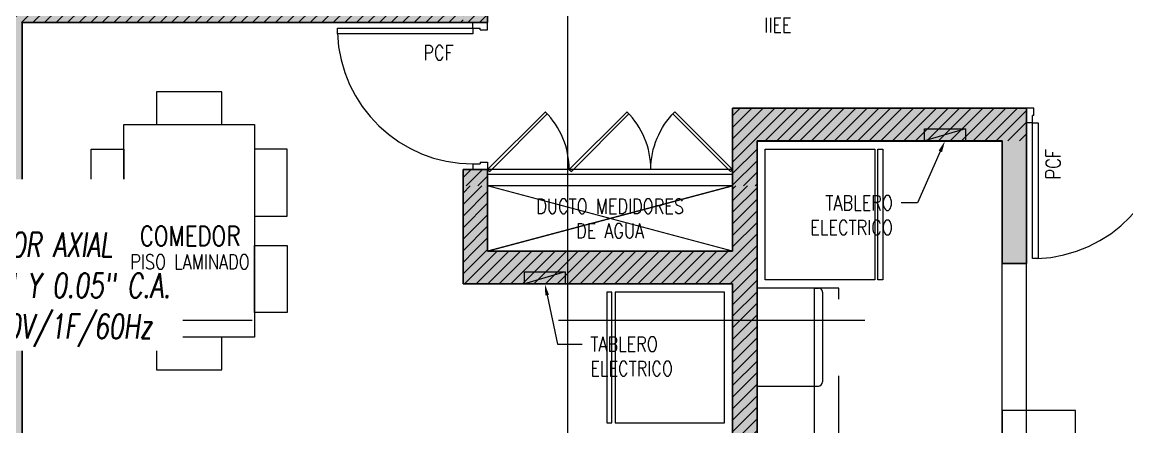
# Model space of a CAD drawing. Header units: millimetres. Extents: x 98 to 155, y -181 to 127.
# Drawn here: x 107.64 to 114.41, y 113.64 to 116.11 of the extents above; entities that cross this region are included whole.
import ezdxf
from ezdxf import colors
from ezdxf.entities.mleader import LeaderData, LeaderLine
from ezdxf.enums import TextEntityAlignment as Align
from ezdxf.math import Vec2, Vec3

# ---------------------------------------------------------------- set-up
doc = ezdxf.new("R2010")
doc.units = ezdxf.units.MM
doc.header["$LTSCALE"] = 15
doc.set_wipeout_variables(frame=1)
for name, pattern in [('CENTER', [2, 1.25, -0.25, 0.25, -0.25]), ('HIDDEN', [0.375, 0.25, -0.125]), ('HIDDEN2', [0.1875, 0.125, -0.0625]), ('X-REF_DP_Arquitectura$0$HIDDEN', [0.375, 0.25, -0.125])]:
    doc.linetypes.add(name, pattern=pattern)
doc.layers.get('0').update_dxf_attribs({"color": 250})
for name, color, linetype in [('A-CORTE', 250, 'CENTER'), ('A-LINEAS', 250, 'Continuous'), ('A-MOBILIARIO', 250, 'Continuous'), ('A-MURO BAJO', 250, 'Continuous'), ('A-PROYECCIONES INT.', 250, 'HIDDEN2'), ('A-TEXTO-ACABADO PISO', 250, 'Continuous'), ('A_30_Equipamiento', 250, 'Continuous'), ('A_50_TextoAmbiente', 252, 'Continuous'), ('A_50_TextoIndicaciones', 250, 'Continuous'), ('A_50_Vigas', 250, 'X-REF_DP_Arquitectura$0$HIDDEN'), ('A_60_HatchEstructuras', 250, 'Continuous'), ('L6 Linea fina', 141, 'Continuous'), ('MURO CF 120', 250, 'Continuous'), ('MURO CF 60', 250, 'Continuous')]:
    doc.layers.add(name, color=color, linetype=linetype)
doc.layers.add('A-MUROS', color=252, linetype='Continuous', lineweight=30)
doc.layers.add('A_20_Estructuras', color=250, linetype='Continuous', lineweight=18)
doc.styles.add('JNV ING', font='romans.shx', dxfattribs={"width": 0.7, "oblique": 8, "height": 0.15})
doc.styles.add('ROMANS', font='romans.shx', dxfattribs={"width": 0.8})
doc.styles.add('TXT_COTAS', font='romans.shx', dxfattribs={"width": 0.8})
pattern_1 = [(45, (281.643205, 61.46157), (-0.035355339, 0.035355339), [])]
pattern_2 = [(45, (128.673205, 65.58629), (-0.03535534, 0.03535534), [])]

# ---------------------------------------------------------------- blocks, each defined once
blk = doc.blocks.new('ESTRUC_P1')
at = {"layer": 'A_60_HatchEstructuras'}
h = blk.add_hatch(color=256, dxfattribs=at)
h.dxf.hatch_style = 1
h.paths.add_polyline_path([(7.5001, -6.85), (4.65, -6.85), (4.65, -4.3), (4.5, -4.3), (4.5, -6.85), (1.75, -6.85), (1.75, -6.25), (1.6, -6.25), (1.6, -6.85), (-1.15, -6.85), (-1.15, -2.8), (-1.35, -2.8), (-1.35, -11.05), (-1.15, -11.05), (-1.15, -7), (1.6, -7), (1.6, -7.6), (1.75, -7.6), (1.75, -7), (4.5, -7), (4.5, -9.55), (4.65, -9.55), (4.65, -7), (7.5001, -7)])
h.paths.add_polyline_path([(3.3, -4.45), (3.75, -4.45), (3.75, -4.3), (1.6, -4.3), (1.6, -5.5), (1.7468, -5.5), (1.75, -5.5), (1.75, -4.45), (3.1, -4.45), (3.1, -6.05), (3.3, -6.05)], flags=17)
h.paths.add_polyline_path([(3.3, -7.8), (3.1, -7.8), (3.1, -9.4), (1.75, -9.4), (1.75, -8.35), (1.6, -8.35), (1.6, -9.55), (3.75, -9.55), (3.75, -9.4), (3.3, -9.4)], flags=17)
h = blk.add_hatch(color=256, dxfattribs=at)
h.dxf.hatch_style = 1
h.paths.add_polyline_path([(9.15, -7.725), (10.65, -7.725), (10.65, -8.475), (10.8, -8.475), (10.8, -7.525), (9, -7.525), (9, -8.4), (7.5, -8.4), (7.5, -7.9), (7.35, -7.9), (7.35, -8.6), (9, -8.6), (9, -13.79), (9.15, -13.79)])
h.paths.add_polyline_path([(10.8, -10.625), (10.65, -10.625), (10.65, -13.7), (10.5, -13.7), (10.5, -13.85), (10.8, -13.85)])
h.paths.add_polyline_path([(7.5, -10.35), (7.35, -10.35), (7.35, -13.85), (7.65, -13.85), (7.65, -13.7), (7.5, -13.7)])
at = {"elevation": 0}
blk.add_lwpolyline([(9, -8), (7.5, -8.4)], dxfattribs=at)
blk.add_lwpolyline([(9, -8.4), (7.5, -8)])
at = {"layer": 'A_20_Estructuras'}
for points in [[(7.5001, -6.85), (4.65, -6.85), (4.65, -4.3), (4.5, -4.3), (4.5, -6.85), (1.75, -6.85), (1.75, -6.25), (1.6, -6.25), (1.6, -6.85), (-1.15, -6.85), (-1.15, -2.8), (-1.35, -2.8), (-1.35, -11.05), (-1.15, -11.05), (-1.15, -7), (1.6, -7), (1.6, -7.6), (1.75, -7.6), (1.75, -7), (4.5, -7), (4.5, -9.55), (4.65, -9.55), (4.65, -7), (7.5001, -7)], [(9.15, -7.725), (10.65, -7.725), (10.65, -8.475), (10.8, -8.475), (10.8, -7.525), (9, -7.525), (9, -8.4), (7.5, -8.4), (7.5, -7.9), (7.35, -7.9), (7.35, -8.6), (9, -8.6), (9, -13.79), (9.15, -13.79)]]:
    blk.add_lwpolyline(points, close=True, dxfattribs=at)
at = {"layer": 'A_50_Vigas'}
blk.add_line((9, -8, 0), (7.5, -8, 0), dxfattribs=at)
for points in [[(10.65, -10.625), (10.65, -8.475)], [(10.8, -10.625), (10.8, -8.475)]]:
    blk.add_lwpolyline(points, dxfattribs=at)
blk = doc.blocks.new('REFRI')
blk.add_wipeout([(0.4, 0), (-0.4, 0), (-0.4, -0.67), (0.4, -0.67)])
blk.add_wipeout([(-0.4, -0.69), (-0.4, -0.72), (0.4, -0.72), (0.4, -0.69)])
for points in [[(-0.4, 0), (-0.4, -0.67), (0.4, -0.67), (0.4, 0)], [(-0.4, -0.69), (-0.4, -0.72), (0.4, -0.72), (0.4, -0.69)]]:
    blk.add_lwpolyline(points, close=True)
blk = doc.blocks.new('*U145')
for p, q in [((0.01, 0.855), (0.01, 0.9)), ((0.1, 0.865), (0.1, 0.9)), ((0.055, 0.855), (0.01, 0.855)), ((0.1, 0.865), (0.055, 0.865)), ((0.055, 0.855), (0.055, 0.865)), ((0.055, 0.045), (0.01, 0.045)), ((0.01, 0.045), (0.01, 0)), ((0.055, 0.045), (0.055, 0.035)), ((0.1, 0.035), (0.055, 0.035)), ((0.1, 0.035), (0.1, 0))]:
    blk.add_line(p, q)
blk.add_lwpolyline([(0.93, 0.07), (0.93, 0.035), (0.1, 0.035), (0.1, 0.07)], close=True)
at = {"linetype": 'HIDDEN2'}
blk.add_arc((0.0995, 0.0339), 0.8311, 2.23015, 89.96723, dxfattribs=at)
blk = doc.blocks.new('A$Cb5611ba7')
for points in [[(0.15, 0.1735), (0.15, -0.0265), (0.56, -0.0265), (0.56, 0.1735)], [(1.15, 0.1735), (1.15, -0.0265), (0.74, -0.0265), (0.74, 0.1735)], [(0, -0.0265), (0, -0.8265), (1.3, -0.8265), (1.3, -0.0265)], [(0, -0.2265), (0, -0.6265), (-0.2, -0.6265), (-0.2, -0.2265)], [(1.5, -0.6265), (1.3, -0.6265), (1.3, -0.2265), (1.5, -0.2265)], [(0.15, -1.0265), (0.15, -0.8265), (0.56, -0.8265), (0.56, -1.0265)], [(1.15, -1.0265), (1.15, -0.8265), (0.74, -0.8265), (0.74, -1.0265)]]:
    blk.add_lwpolyline(points, close=True)
blk = doc.blocks.new('*U136')
at = {"linetype": 'HIDDEN', "ltscale": 0.2}
for p, q in [((0.3534, 0.3534), (0, 0)), ((0.0127, -0.0127), (0.3656, 0.3401)), ((0, 0), (0.0127, -0.0127))]:
    blk.add_line(p, q, dxfattribs=at)
blk.add_arc((0, 0), 0.4995, 0, 45, dxfattribs=at)
blk = doc.blocks.new('Tab.Electrico')
blk.add_hatch(color=256).paths.add_polyline_path([(0.075, 0), (0.075, 0.25), (0, 0)])
for p, q in [((0.075, 0.25), (0, 0)), ((0.075, 0.25), (0, 0.25)), ((0, 0.25), (0, 0)), ((0.075, 0), (0.075, 0.25)), ((0, 0), (0.075, 0))]:
    blk.add_line(p, q)
blk = doc.blocks.new('TEXTO DUCTOS P1')
at = {"layer": 'A_50_TextoIndicaciones', "insert": (8.25, -8.2), "char_height": 0.09, "width": 1.047942, "attachment_point": 5, "style": 'ROMANS'}
blk.add_mtext('\\pxsm1,qc,t16;DUCTO MEDIDORES DE AGUA', dxfattribs=at)
blk = doc.blocks.new('Cortes-Elev.')
at = {"layer": 'A-CORTE', "linetype": 'CENTER', "ltscale": 0.5}
for points in [[(9.3406, 20.8306), (9.3406, 37.8534)], [(-1.966, 27.2284), (51.8601, 27.2284)]]:
    blk.add_lwpolyline(points, dxfattribs=at)
blk = doc.blocks.new('Vent SSHH F1')
at = {"layer": 'L6 Linea fina'}
ml = blk.add_multileader_mtext('Standard', dxfattribs=at)
ml.set_content('{\\LEA-01}\\PEXTRACTOR AXIAL\\P100 CFM Y 0.05" C.A.\\P18W/220V/1F/60Hz', color=12, style='JNV ING')
ml.set_leader_properties(color=256, linetype='ByLayer', lineweight=-1)
ml.build(insert=Vec2(0, 0))
ml.multileader.update_dxf_attribs({"dogleg_length": 0.05, "arrow_head_size": 0.15})
ctx = ml.context
ctx.base_point, ctx.char_height, ctx.arrow_head_size, ctx.landing_gap_size, ctx.plane_origin = Vec3(2.1635, -1.2515, 0), 0.15, 0.15, 0.07, Vec3(4.5707, -1.854, 0)
notes = []
notes.append((ctx, [(1, (1, 1, 0), (2.1135, -1.2515, 0), (1, 0), 0.05, [(0, [(1.722, -1.6347, 0)], 0, [])])]))
ctx.mtext.insert, ctx.mtext.flow_direction = Vec3(2.2335, -1.1515, 0), 5
ctx.mtext.has_bg_fill, ctx.mtext.bg_color, ctx.mtext.bg_scale_factor, ctx.mtext.bg_transparency, ctx.mtext.use_window_bg_color = 1, -1027028792, 1.5, 0, 1
for ctx, leaders in notes:
    for number, flags, end, landing, length, lines in leaders:
        leader = LeaderData()
        leader.index, (leader.has_last_leader_line, leader.has_dogleg_vector, leader.attachment_direction) = number, flags
        leader.last_leader_point, leader.dogleg_vector, leader.dogleg_length = Vec3(end), Vec3(landing), length
        for number, points, colour, breaks in lines:
            line = LeaderLine()
            line.index, line.vertices, line.color, line.breaks = number, Vec3.list(points), colors.encode_raw_color(colour), breaks
            leader.lines.append(line)
        ctx.leaders.append(leader)
ml = blk.add_multileader_mtext('Standard', dxfattribs=at)
ml.set_content('{\\LEA-01}\\PEXTRACTOR AXIAL\\P100 CFM Y 0.05" C.A.\\P18W/220V/1F/60Hz', color=12, style='JNV ING')
ml.set_leader_properties(color=256, linetype='ByLayer', lineweight=-1)
ml.build(insert=Vec2(0, 0))
ml.multileader.update_dxf_attribs({"dogleg_length": 0.05, "arrow_head_size": 0.15})
ctx = ml.context
ctx.base_point, ctx.char_height, ctx.arrow_head_size, ctx.landing_gap_size, ctx.plane_origin = Vec3(2.1635, -3.6839, 0), 0.15, 0.15, 0.07, Vec3(4.5707, -4.2864, 0)
notes = []
notes.append((ctx, [(1, (1, 1, 0), (2.1135, -3.6839, 0), (1, 0), 0.05, [(0, [(1.722, -3.2735, 0)], 0, [])])]))
ctx.mtext.insert, ctx.mtext.flow_direction = Vec3(2.2335, -3.5839, 0), 5
ctx.mtext.has_bg_fill, ctx.mtext.bg_color, ctx.mtext.bg_scale_factor, ctx.mtext.bg_transparency, ctx.mtext.use_window_bg_color = 1, -1027028792, 1.5, 0, 1
for ctx, leaders in notes:
    for number, flags, end, landing, length, lines in leaders:
        leader = LeaderData()
        leader.index, (leader.has_last_leader_line, leader.has_dogleg_vector, leader.attachment_direction) = number, flags
        leader.last_leader_point, leader.dogleg_vector, leader.dogleg_length = Vec3(end), Vec3(landing), length
        for number, points, colour, breaks in lines:
            line = LeaderLine()
            line.index, line.vertices, line.color, line.breaks = number, Vec3.list(points), colors.encode_raw_color(colour), breaks
            leader.lines.append(line)
        ctx.leaders.append(leader)

msp = doc.modelspace()

# ---------------------------------------------------------------- hatches: boundary and pattern name
at = {"layer": 'MURO CF 120'}
h = msp.add_hatch(dxfattribs=at)
h.set_pattern_fill('_USER', color=256, scale=0.05, angle=45, style=0, pattern_type=0)
h.set_pattern_definition(pattern_1)
h.paths.add_polyline_path([(138.6432, 116.9365), (131.9432, 116.9366), (131.9432, 116.7865), (138.6432, 116.7865)])
h.paths.add_polyline_path([(142.8432, 116.2615), (142.9932, 116.2615), (142.9932, 116.1116), (142.8432, 116.1116)])
h.paths.add_polyline_path([(110.4933, 116.1115), (110.3427, 116.1115), (110.3427, 116.2615), (110.4933, 116.2615)])
h = msp.add_hatch(dxfattribs=at)
h.set_pattern_fill('_USER', color=256, scale=0.05, angle=45, style=0, pattern_type=0)
h.set_pattern_definition(pattern_1)
h.paths.add_polyline_path([(113.7932, 115.3866), (111.9932, 115.3866), (111.9932, 115.5866), (113.7932, 115.5866)])
h = msp.add_hatch(dxfattribs=at)
h.set_pattern_fill('_USER', color=256, scale=0.05, angle=45, style=0, pattern_type=0)
h.set_pattern_definition(pattern_1)
h.paths.add_polyline_path([(112.1432, 115.1115), (111.9932, 115.1115), (111.9932, 115.3866), (112.1432, 115.3866)])
h = msp.add_hatch(dxfattribs=at)
h.set_pattern_fill('_USER', color=256, scale=0.05, angle=45, style=0, pattern_type=0)
h.set_pattern_definition(pattern_1)
h.paths.add_polyline_path([(110.4932, 115.1116), (110.3432, 115.1116), (110.3432, 115.2116), (110.4932, 115.2116)])
at = {"layer": 'MURO CF 60'}
h = msp.add_hatch(dxfattribs=at)
h.set_pattern_fill('_USER', color=256, scale=0.05, angle=45, pattern_type=0)
h.set_pattern_definition(pattern_2)
h.paths.add_polyline_path([(110.3432, 116.2615), (101.6432, 116.2616), (101.6432, 116.1115), (110.3432, 116.1115)])
h = msp.add_hatch(dxfattribs=at)
h.set_pattern_fill('_USER', color=256, scale=0.05, angle=45, pattern_type=0)
h.set_pattern_definition(pattern_2)
h.paths.add_polyline_path([(110.4931, 114.7116), (110.3429, 114.7116), (110.343, 115.1115), (110.4932, 115.1115)])
h = msp.add_hatch(dxfattribs=at)
h.set_pattern_fill('_USER', color=256, scale=0.05, angle=45, pattern_type=0)
h.set_pattern_definition(pattern_2)
h.paths.add_polyline_path([(112.1433, 114.7116), (111.9931, 114.7116), (111.9932, 115.1116), (112.1434, 115.1116)])
h = msp.add_hatch(dxfattribs=at)
h.set_pattern_fill('_USER', color=256, scale=0.05, angle=45, pattern_type=0)
h.set_pattern_definition(pattern_2)
h.paths.add_polyline_path([(112.1432, 114.5116), (110.3432, 114.5116), (110.3432, 114.7116), (112.1432, 114.7116)])

# ---------------------------------------------------------------- linework, layer by layer
msp.add_arc((112.5182, 113.9116, 0), 0.025, 270, 0)
at = {"layer": 'A-LINEAS'}
for p, q in [((111.9932, 114.7116), (110.4932, 115.1116)), ((110.4932, 114.7116), (111.9932, 115.1116))]:
    msp.add_line(p, q, dxfattribs=at)
at = {"layer": 'A-MOBILIARIO'}
for p, q in [((111.9932, 115.2116), (110.4932, 115.2116)), ((111.9932, 115.1816), (110.4932, 115.1816))]:
    msp.add_line(p, q, dxfattribs=at)
at = {"layer": 'A-MURO BAJO'}
msp.add_line((111.9932, 115.1116), (110.4932, 115.1116), dxfattribs=at)
at = {"layer": 'A-MURO BAJO', "elevation": 0}
msp.add_lwpolyline([(113.7932, 112.3366), (114.0932, 112.3366), (114.0932, 113.7366), (113.6432, 113.7366), (113.6432, 112.4866), (113.7932, 112.4866), (113.7932, 112.3866)], dxfattribs=at)
at = {"layer": 'A-MUROS'}
for p, q in [((110.4933, 116.1116), (110.4933, 116.2616)), ((110.4933, 116.2616), (110.4933, 116.1116)), ((107.6432, 113.5616), (107.6432, 116.1116)), ((107.6432, 116.1116), (110.4933, 116.1116)), ((111.9932, 115.5866, 0), (111.9932, 114.7116)), ((113.7932, 115.5866), (111.9932, 115.5866)), ((113.7932, 114.6366), (113.7932, 115.5866)), ((113.6432, 115.3866), (112.1432, 115.3866)), ((112.1432, 109.3216), (112.1432, 115.3866)), ((113.6432, 114.6366), (113.6432, 115.3866)), ((110.4932, 115.2116), (110.3432, 115.2116)), ((110.3432, 115.2116), (110.3432, 114.5116)), ((110.4932, 115.2116), (110.4932, 114.7116)), ((111.9932, 114.7116), (110.4932, 114.7116)), ((113.7932, 114.6366), (113.6432, 114.6366)), ((111.9932, 114.5116), (110.3432, 114.5116)), ((111.9932, 109.3216), (111.9932, 114.5116))]:
    msp.add_line(p, q, dxfattribs=at)
at = {"layer": 'A-PROYECCIONES INT.'}
msp.add_line((113.7932, 115.5866, 0), (113.7932, 115.5866, 0), dxfattribs=at)
at = {"layer": 'A-PROYECCIONES INT.', "ltscale": 0.5}
for p, q in [((112.4932, 114.4866), (112.4932, 112.9741)), ((112.4932, 114.4866), (112.5182, 114.4866)), ((112.5432, 114.4616), (112.5432, 113.9116)), ((112.1432, 113.8866, 0), (112.5182, 113.8866, 0))]:
    msp.add_line(p, q, dxfattribs=at)
msp.add_lwpolyline([(112.1432, 113.0116), (112.6432, 113.0116), (112.6432, 114.4866), (112.1432, 114.4866)], dxfattribs=at)
msp.add_arc((112.5182, 114.4616, 0), 0.025, 0, 90, dxfattribs=at)

# ---------------------------------------------------------------- block references
msp.add_blockref('ESTRUC_P1', (102.9932, 123.1113))
at = {"xscale": -1, "rotation": 270}
for p in [(113.1682, 115.3866), (110.7183, 114.5116)]:
    msp.add_blockref('Tab.Electrico', p, dxfattribs=at)
at = {"layer": 'A-MOBILIARIO'}
for p, rotation in [((110.5033, 116.1116), 179.9967044834248), ((113.7932, 115.5966, 0), 270)]:
    msp.add_blockref('*U145', p, dxfattribs=dict(at, rotation=rotation))
at = {"layer": 'A-MOBILIARIO', "xscale": -1, "rotation": 270}
msp.add_blockref('A$Cb5611ba7', (109.0932, 114.1866), dxfattribs=at)
at = {"layer": 'A-PROYECCIONES INT.', "ltscale": 0.25}
for p in [(110.4932, 115.2116), (110.9932, 115.2116)]:
    msp.add_blockref('*U136', p, dxfattribs=at)
at = {"layer": 'A-PROYECCIONES INT.', "ltscale": 0.25, "xscale": -1}
msp.add_blockref('*U136', (111.9922, 115.2116), dxfattribs=at)

# ---------------------------------------------------------------- texts
at = {"layer": 'A-TEXTO-ACABADO PISO', "insert": (108.6714, 114.6914), "char_height": 0.09, "attachment_point": 2, "rotation": 0.00002, "style": 'ROMANS'}
msp.add_mtext_dynamic_manual_height_columns('PISO LAMINADO', width=1.20225, gutter_width=12.5, heights=[0], dxfattribs=at)
at = {"layer": 'A_50_TextoAmbiente', "style": 'ROMANS', "width": 0.8}
msp.add_text('COMEDOR', height=0.12, dxfattribs=at).set_placement((108.6715, 114.7449), align=Align.CENTER)
at = {"layer": 'A_50_TextoIndicaciones', "style": 'ROMANS', "width": 0.8}
msp.add_text('PCF', height=0.09, dxfattribs=at).set_placement((110.0999, 115.8819))
msp.add_text('PCF', height=0.09, rotation=90, dxfattribs=at).set_placement((114.0012, 115.1516))

# ---------------------------------------------------------------- leaders
at = {"layer": 'A_50_TextoIndicaciones'}
ml = msp.add_multileader_mtext('Standard', dxfattribs=at)
ml.set_content('BUZON IIEE', color=256, style='ROMANS')
ml.set_leader_properties(color=7)
ml.build(insert=Vec2(0, 0))
ml.multileader.update_dxf_attribs({"dogleg_length": 1.3073, "arrow_head_size": 0.13, "scale": 0.1})
ctx = ml.context
ctx.base_point, ctx.scale, ctx.char_height, ctx.arrow_head_size, ctx.landing_gap_size, ctx.plane_origin = Vec3(112.0043, 116.2456), 0.1, 0.09, 0.13, 0.01, Vec3(112.6638, 115.3488)
ctx.text_align_type = 2
notes = []
notes.append((ctx, [(1, (1, 1, 0), (111.8736, 116.2456), (1, 0), 0.1307, [(0, [(111.7182, 116.4951)], 0, [])])]))
ctx.mtext.insert, ctx.mtext.width, ctx.mtext.defined_height, ctx.mtext.alignment, ctx.mtext.flow_direction = Vec3(112.3537, 116.2906), 0.532149, 0.5349, 3, 5
for ctx, leaders in notes:
    for number, flags, end, landing, length, lines in leaders:
        leader = LeaderData()
        leader.index, (leader.has_last_leader_line, leader.has_dogleg_vector, leader.attachment_direction) = number, flags
        leader.last_leader_point, leader.dogleg_vector, leader.dogleg_length = Vec3(end), Vec3(landing), length
        for number, points, colour, breaks in lines:
            line = LeaderLine()
            line.index, line.vertices, line.color, line.breaks = number, Vec3.list(points), colors.encode_raw_color(colour), breaks
            leader.lines.append(line)
        ctx.leaders.append(leader)

# ---------------------------------------------------------------- next in the draw order: block references
at = {"layer": 'A_30_Equipamiento', "extrusion": (-4.49068e-08, 3.60284e-08, -1), "zscale": -1.000000000000015, "rotation": 270}
msp.add_blockref('REFRI', (-112.1932, 114.9366, 0), dxfattribs=at)
at = {"layer": 'A_30_Equipamiento', "extrusion": (-4.49068e-08, -3.60284e-08, 1), "rotation": 270}
msp.add_blockref('REFRI', (111.9432, 114.0616, 0), dxfattribs=at)

# ---------------------------------------------------------------- next in the draw order: hatches: boundary and pattern name
at = {"layer": 'MURO CF 60'}
h = msp.add_hatch(dxfattribs=at)
h.set_pattern_fill('_USER', color=256, scale=0.05, angle=45, pattern_type=0)
h.set_pattern_definition(pattern_2)
edge = h.paths.add_edge_path()
edge.add_line((141.3432, 117.8615), (141.1932, 117.8615))
edge.add_line((141.1932, 117.8615), (141.1932, 123.0515))
edge.add_line((141.1932, 123.0515), (141.3432, 123.0515))
edge.add_line((141.3432, 123.0515), (141.3432, 117.8615))
edge = h.paths.add_edge_path()
edge.add_line((141.3432, 114.5115), (141.1932, 114.5115))
edge.add_line((141.1932, 114.5115), (141.1932, 109.3216))
edge.add_line((141.1932, 109.3216), (141.3432, 109.3216))
edge.add_line((141.3432, 109.3216), (141.3432, 114.5115))
edge = h.paths.add_edge_path()
edge.add_line((111.9932, 117.8615), (111.9932, 123.0515))
edge.add_line((111.9932, 123.0515), (112.1432, 123.0515))
edge.add_line((112.1432, 123.0515), (112.1432, 117.8615))
edge.add_line((112.1432, 117.8615), (111.9932, 117.8615))
edge = h.paths.add_edge_path()
edge.add_line((111.9932, 114.5115), (112.1432, 114.5115))
edge.add_line((112.1432, 114.5115), (112.1432, 109.3216))
edge.add_line((112.1432, 109.3216), (111.9932, 109.3216))
edge.add_line((111.9932, 109.3216), (111.9932, 114.5115))

# ---------------------------------------------------------------- next in the draw order: block references
at = {"layer": 'A-CORTE'}
msp.add_blockref('Cortes-Elev.', (101.6432, 87.0616), dxfattribs=at)
at = {"layer": 'A_50_TextoIndicaciones'}
msp.add_blockref('TEXTO DUCTOS P1', (102.9932, 123.1116), dxfattribs=at)

# ---------------------------------------------------------------- next in the draw order: leaders
ml = msp.add_multileader_mtext('Standard', dxfattribs=at)
ml.set_content('\\pxsm1,t16;TABLERO ELECTRICO', color=256, style='TXT_COTAS')
ml.set_leader_properties(color=256)
ml.build(insert=Vec2(0, 0))
ml.multileader.update_dxf_attribs({"dogleg_length": 0.05, "arrow_head_size": 0.07})
ctx = ml.context
ctx.base_point, ctx.char_height, ctx.arrow_head_size, ctx.landing_gap_size, ctx.plane_origin = Vec3(112.3862, 115.007), 0.09, 0.07, 0.05, Vec3(113.4842, 115.3287)
ctx.text_align_type = 2
notes = []
notes.append((ctx, [(0, (1, 1, 0), (113.1245, 115.007), (-1, 0), 0.1, [(0, [(113.2932, 115.3866)], 0, [])])]))
ctx.mtext.insert, ctx.mtext.width, ctx.mtext.defined_height, ctx.mtext.alignment, ctx.mtext.flow_direction = Vec3(112.9745, 115.052), 0.665701, 0.3008, 3, 5
ml = msp.add_multileader_mtext('Standard', dxfattribs=at)
ml.set_content('\\pxsm1,t16;TABLERO ELECTRICO', color=256, style='TXT_COTAS')
ml.set_leader_properties(color=256)
ml.build(insert=Vec2(0, 0))
ml.multileader.update_dxf_attribs({"dogleg_length": 0.05, "arrow_head_size": 0.07})
ctx = ml.context
ctx.base_point, ctx.char_height, ctx.arrow_head_size, ctx.landing_gap_size, ctx.plane_origin = Vec3(111.0721, 114.1431), 0.09, 0.07, 0.05, Vec3(110.657, 114.4615)
notes.append((ctx, [(0, (1, 1, 0), (110.9205, 114.1431), (1, 0), 0.1516, [(0, [(110.8433, 114.5116)], 0, [])])]))
ctx.mtext.insert, ctx.mtext.width, ctx.mtext.defined_height, ctx.mtext.flow_direction = Vec3(111.1221, 114.1881), 0.665701, 0.3008, 5
for ctx, leaders in notes:
    for number, flags, end, landing, length, lines in leaders:
        leader = LeaderData()
        leader.index, (leader.has_last_leader_line, leader.has_dogleg_vector, leader.attachment_direction) = number, flags
        leader.last_leader_point, leader.dogleg_vector, leader.dogleg_length = Vec3(end), Vec3(landing), length
        for number, points, colour, breaks in lines:
            line = LeaderLine()
            line.index, line.vertices, line.color, line.breaks = number, Vec3.list(points), colors.encode_raw_color(colour), breaks
            leader.lines.append(line)
        ctx.leaders.append(leader)

# ---------------------------------------------------------------- next in the draw order: block references
at = {"layer": 'L6 Linea fina'}
msp.add_blockref('Vent SSHH F1', (104.7432, 118.6613), dxfattribs=at)

doc.saveas('drawing.dxf')
